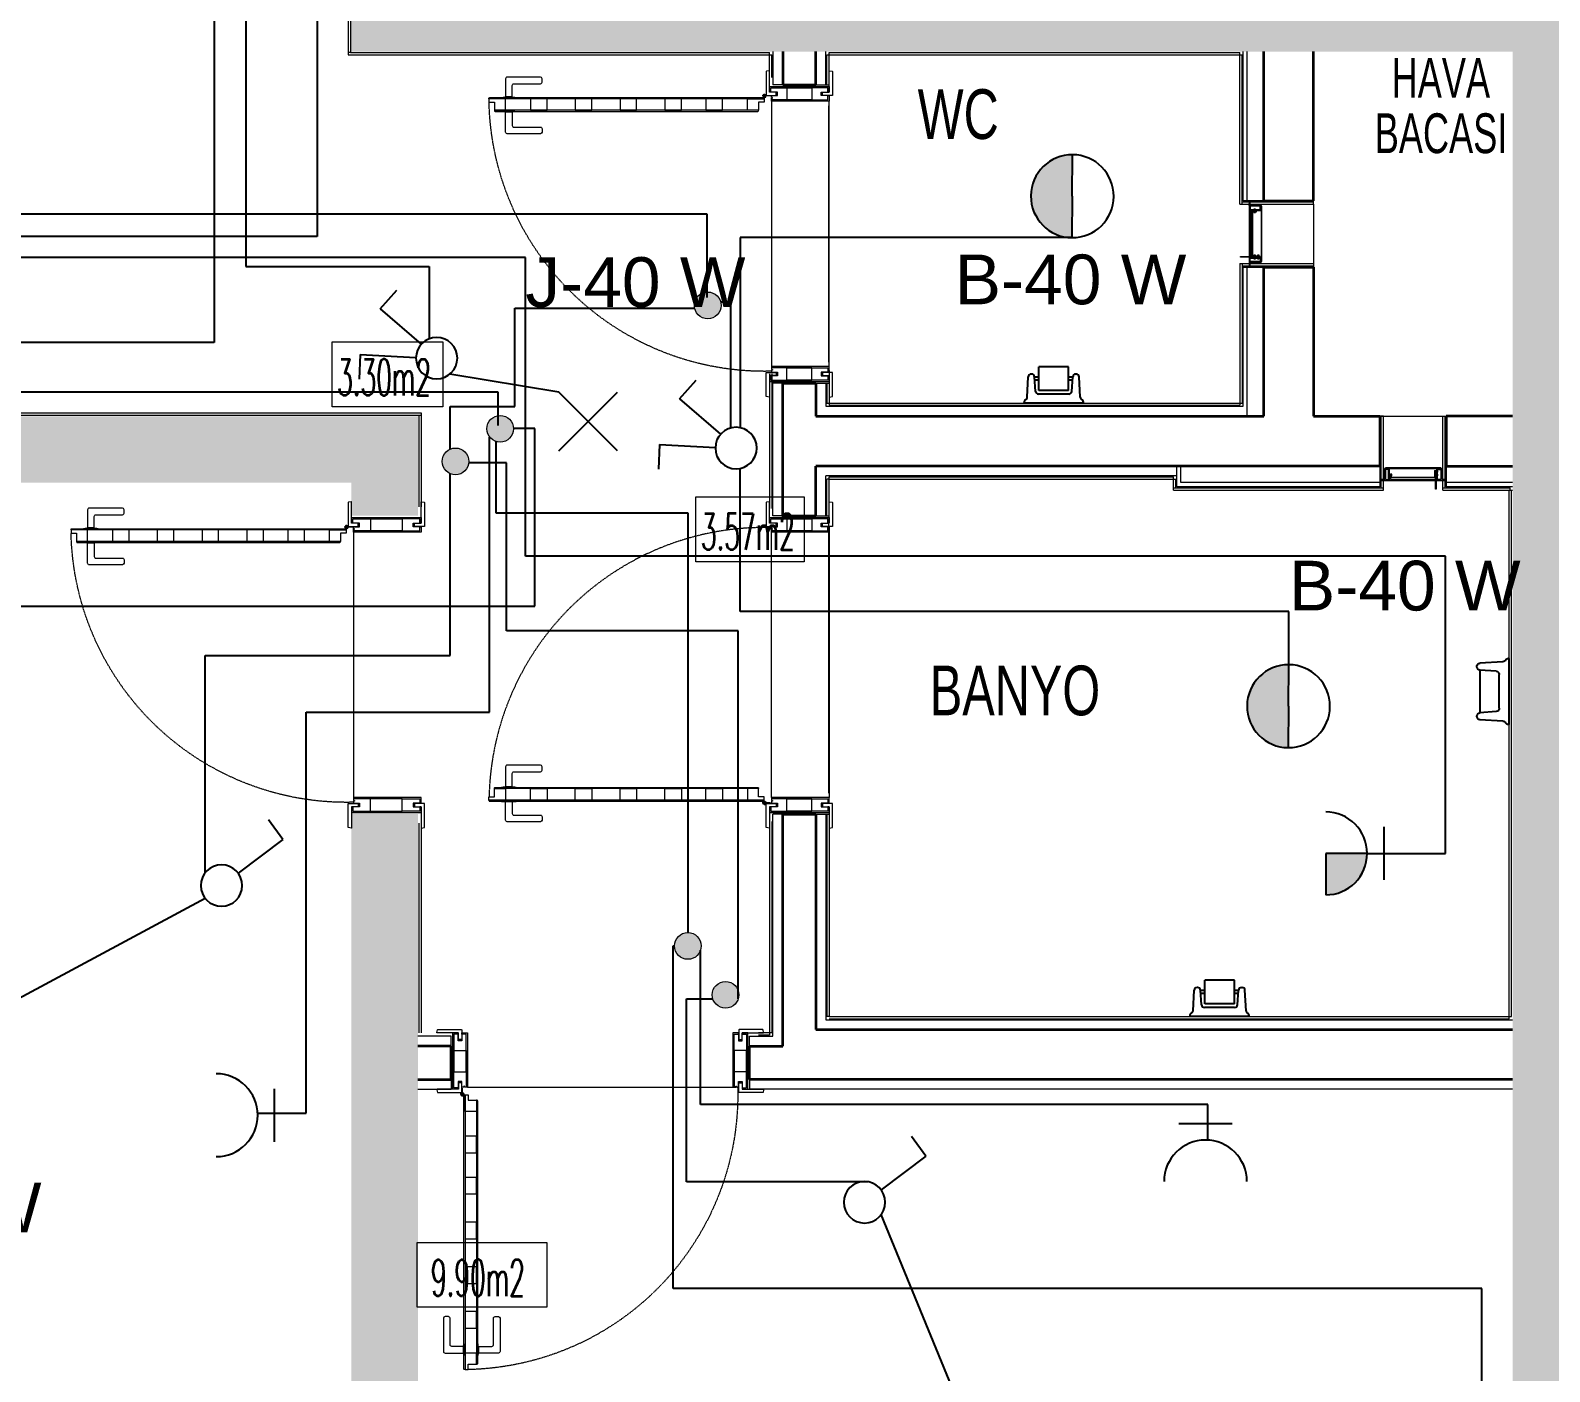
# Model space of a CAD drawing. Header units: millimetres. Extents: x -4402 to 30102, y 1696 to 6551.
# Drawn here: x 19057.5 to 19515.5, y 3876.8 to 4281.4 of the extents above; entities that cross this region are included whole.
import ezdxf

# ---------------------------------------------------------------- set-up
doc = ezdxf.new("R2010")
doc.units = ezdxf.units.MM
doc.linetypes.add('HIDDEN', pattern=[0.375, 0.25, -0.125])
for name, color, linetype, lineweight in [('ARMATUR', 1, 'Continuous', 20), ('D', 4, 'Continuous', 35), ('HA', 8, 'Continuous', 20), ('I', 3, 'Continuous', 18), ('KP', 1, 'Continuous', 20), ('MH', 20, 'Continuous', 20), ('P', 1, 'Continuous', 20), ('S', 6, 'Continuous', 20), ('TF', 1, 'Continuous', 20), ('YA', 3, 'Continuous', 13), ('YYM', 20, 'Continuous', 18)]:
    doc.layers.add(name, color=color, linetype=linetype, lineweight=lineweight)
for name, color, linetype in [('BOYA', 253, 'Continuous'), ('ELEKTRİK YAZI', 2, 'Continuous'), ('LİNYE', 4, 'Continuous'), ('SEMBOL', 1, 'Continuous'), ('VTCONT', 1, 'Continuous')]:
    doc.layers.add(name, color=color, linetype=linetype)
doc.layers.get('TF').off()
doc.styles.add('1', font='arial.ttf', dxfattribs={"height": 18})
doc.styles.add('SIMPLEX', font='SIMPLEX.SHX', dxfattribs={"width": 0.65, "height": 10})
doc.styles.get("Standard").update_dxf_attribs({"font": 'arial.ttf'})

# ---------------------------------------------------------------- blocks, each defined once
blk = doc.blocks.new('KP-90-3')
at = {"layer": 'KP'}
for p, q in [((9.67, -3.4), (12.18, -3.4)), ((11.5, -4.05), (11.5, -2.72)), ((86.8, -3.83), (90.3, -3.83)), ((87.55, -3.68), (89.55, -3.68)), ((86.8, -8.11), (90.3, -8.11)), ((87.55, -8.26), (89.55, -8.26))]:
    blk.add_line(p, q, dxfattribs=at)
at = {"layer": 'KP', "ltscale": 3}
blk.add_line((9.38, -5), (9.38, -85), dxfattribs=at)
at = {"layer": 'KP', "color": 1, "ltscale": 3}
for points in [[(-11, -3.25), (-9.1, -3.25, 0.414214), (-9, -3.15), (-9, -2.35, 0.414214), (-9.1, -2.25), (-10.9, -2.25, -0.414214), (-11, -2.15), (-11, 4.14, 0.453592), (-11.11, 4.23), (-11.91, 4.06, 0.375902), (-12, 3.96), (-12, -3.15, 0.414214), (-11.9, -3.25), (-11, -3.25)], [(10, -3.25), (8.1, -3.25, -0.414214), (8, -3.15), (8, -2.35, -0.414214), (8.1, -2.25), (9.9, -2.25, 0.414214), (10, -2.15), (10, 4.14, -0.453592), (10.11, 4.23), (10.91, 4.06, -0.375902), (11, 3.96), (11, -3.15, -0.414214), (10.9, -3.25), (10, -3.25)], [(-11, -86.75), (-9.1, -86.75, -0.414214), (-9, -86.85), (-9, -87.65, -0.414214), (-9.1, -87.75), (-10.9, -87.75, 0.414214), (-11, -87.85), (-11, -94.14, -0.453592), (-11.11, -94.23), (-11.91, -94.06, -0.375902), (-12, -93.96), (-12, -86.85, -0.414214), (-11.9, -86.75), (-11, -86.75)], [(10, -86.75), (8.1, -86.75, 0.414214), (8, -86.85), (8, -87.65, 0.414214), (8.1, -87.75), (9.9, -87.75, -0.414214), (10, -87.85), (10, -94.14, 0.453592), (10.11, -94.23), (10.91, -94.06, 0.375902), (11, -93.96), (11, -86.85, 0.414214), (10.9, -86.75), (10, -86.75)]]:
    blk.add_lwpolyline(points, format="xyb", dxfattribs=at)
at = {"layer": 'KP'}
for points in [[(87.55, -3.68), (87.55, -0.2, 0.414214), (87.05, 0.3), (79.05, 0.3, -0.414214), (78.55, 0.8), (78.55, 1.79, -0.410092), (79.05, 2.3), (89.05, 2.3, -0.414214), (89.55, 1.8), (89.55, -3.68)], [(90.75, -3.9), (90.75, -3.88, 0.414214), (90.7, -3.83), (86.4, -3.83, 0.414214), (86.35, -3.88), (86.35, -3.9)], [(87.55, -8.26), (87.55, -12.3, -0.414214), (87.05, -12.8), (79.05, -12.8, 0.414214), (78.55, -13.3), (78.55, -14.29, 0.410092), (79.05, -14.8), (89.05, -14.8, 0.414214), (89.55, -14.3), (89.55, -8.26)], [(90.75, -8.04), (90.75, -8.06, -0.414214), (90.7, -8.11), (86.4, -8.11, -0.414214), (86.35, -8.06), (86.35, -8.04)]]:
    blk.add_lwpolyline(points, format="xyb", dxfattribs=at)
at = {"layer": 'KP', "ltscale": 3}
for points in [[(9.6, -2.2), (10, -2.2), (10, -0.5), (-11, -0.5), (-11, -2.2), (-10.6, -2.2)], [(-10.6, -3.3), (-11, -3.3), (-11, -5), (9.38, -5), (9.38, -4.6)], [(-10.6, -2.2), (-10.6, -0.9), (-5.25, -0.9), (-5.25, -4.6), (-10.6, -4.6), (-10.6, -4.1), (-10.6, -4.1), (-10.6, -3.9), (-10.6, -3.9), (-10.6, -3.3), (-8.6, -3.3), (-8.6, -2.2), (-10.6, -2.2)], [(4.25, -0.9), (-5.25, -0.9), (-5.25, -4.6), (4.25, -4.6)], [(9.6, -2.2), (9.6, -0.9), (4.25, -0.9), (4.25, -4.6), (9.38, -4.6), (9.38, -4.1), (9.08, -4.1), (9.08, -3.9), (9.38, -3.9), (9.38, -3.3), (7.6, -3.3), (7.6, -2.2), (9.6, -2.2)], [(11.65, -4.22), (11.65, -5.22), (13.3, -5.22), (13.3, -7.72), (16.65, -7.72), (16.65, -4.22), (11.65, -4.22), (11.65, -5.22)], [(94.55, -4.22), (94.55, -5.22), (92.9, -5.22), (92.9, -7.72), (89.55, -7.72), (89.55, -4.22), (94.55, -4.22), (94.55, -5.22)], [(-10.6, -86.7), (-11, -86.7), (-11, -85), (9.38, -85), (9.38, -85.4)], [(-10.6, -87.8), (-10.6, -89.1), (-5.25, -89.1), (-5.25, -85.4), (-10.6, -85.4), (-10.6, -85.9), (-10.6, -85.9), (-10.6, -86.1), (-10.6, -86.1), (-10.6, -86.7), (-8.6, -86.7), (-8.6, -87.8), (-10.6, -87.8)], [(4.25, -89.1), (-5.25, -89.1), (-5.25, -85.4), (4.25, -85.4)], [(9.6, -87.8), (9.6, -89.1), (4.25, -89.1), (4.25, -85.4), (9.38, -85.4), (9.38, -85.9), (9.08, -85.9), (9.08, -86.1), (9.38, -86.1), (9.38, -86.7), (7.6, -86.7), (7.6, -87.8), (9.6, -87.8)], [(9.6, -87.8), (10, -87.8), (10, -89.5), (-11, -89.5), (-11, -87.8), (-10.6, -87.8)]]:
    blk.add_lwpolyline(points, dxfattribs=at)
for points in [[(94.55, -4.22), (94.55, -4.1, 0.414214), (94.35, -3.9), (11.9, -3.9, 0.414214), (11.65, -4.15), (11.65, -4.22)], [(92.9, -7.72), (92.9, -7.84, -0.414214), (92.7, -8.04), (13.55, -8.04, -0.414214), (13.3, -7.79), (13.3, -7.72)]]:
    blk.add_lwpolyline(points, format="xyb", close=True, dxfattribs=at)
for points in [[(24.15, -4.22), (29.15, -4.22), (29.15, -7.72), (24.15, -7.72)], [(36.55, -4.22), (41.55, -4.22), (41.55, -7.72), (36.55, -7.72)], [(50.05, -4.22), (55.05, -4.22), (55.05, -7.72), (50.05, -7.72)], [(63.55, -4.22), (68.55, -4.22), (68.55, -7.72), (63.55, -7.72)], [(77.05, -4.22), (82.05, -4.22), (82.05, -7.72), (77.05, -7.72)]]:
    blk.add_lwpolyline(points, close=True, dxfattribs=at)
at = {"layer": 'KP'}
for points in [[(87.55, -3.68), (87.25, -3.83)], [(89.55, -3.68), (89.85, -3.83)], [(87.55, -8.26), (87.25, -8.11)], [(89.55, -8.26), (89.85, -8.11)]]:
    blk.add_lwpolyline(points, dxfattribs=at)
for radius in [0.5, 0.42]:
    blk.add_circle((11.5, -3.4), radius, dxfattribs=at)
at = {"layer": 'KP', "color": 8, "linetype": 'HIDDEN', "ltscale": 0.5}
blk.add_arc((11.5, -3.4), 83.05, 268.5373, 358.7443, dxfattribs=at)
blk = doc.blocks.new('KW901')
at = {"layer": 'KP', "ltscale": 3}
for p, q in [((-85, 8), (-5, 8)), ((-5, -9.38), (-85, -9.38))]:
    blk.add_line(p, q, dxfattribs=at)
at = {"layer": 'KP'}
for p, q in [((-4.05, -11.5), (-2.72, -11.5)), ((-3.4, -9.67), (-3.4, -12.18)), ((-8.11, -86.8), (-8.11, -90.3)), ((-3.83, -86.8), (-3.83, -90.3)), ((-8.26, -87.55), (-8.26, -89.55)), ((-3.68, -87.55), (-3.68, -89.55))]:
    blk.add_line(p, q, dxfattribs=at)
at = {"layer": 'KP', "color": 1, "ltscale": 3}
for points in [[(-86.75, 8), (-86.75, 6.1, -0.414214), (-86.85, 6), (-87.65, 6, -0.414214), (-87.75, 6.1), (-87.75, 7.9, 0.414214), (-87.85, 8), (-94.14, 8, -0.453592), (-94.23, 8.11), (-94.06, 8.91, -0.375902), (-93.96, 9), (-86.85, 9, -0.414214), (-86.75, 8.9), (-86.75, 8)], [(-3.25, 8), (-3.25, 6.1, 0.414214), (-3.15, 6), (-2.35, 6, 0.414214), (-2.25, 6.1), (-2.25, 7.9, -0.414214), (-2.15, 8), (4.14, 8, 0.453592), (4.23, 8.11), (4.06, 8.91, 0.375902), (3.96, 9), (-3.15, 9, 0.414214), (-3.25, 8.9), (-3.25, 8)], [(-86.75, -10), (-86.75, -8.1, 0.414214), (-86.85, -8), (-87.65, -8, 0.414214), (-87.75, -8.1), (-87.75, -9.9, -0.414214), (-87.85, -10), (-94.14, -10, 0.453592), (-94.23, -10.11), (-94.06, -10.91, 0.375902), (-93.96, -11), (-86.85, -11, 0.414214), (-86.75, -10.9), (-86.75, -10)], [(-3.25, -10), (-3.25, -8.1, -0.414214), (-3.15, -8), (-2.35, -8, -0.414214), (-2.25, -8.1), (-2.25, -9.9, 0.414214), (-2.15, -10), (4.14, -10, -0.453592), (4.23, -10.11), (4.06, -10.91, -0.375902), (3.96, -11), (-3.15, -11, -0.414214), (-3.25, -10.9), (-3.25, -10)]]:
    blk.add_lwpolyline(points, format="xyb", dxfattribs=at)
at = {"layer": 'KP', "ltscale": 3}
for points in [[(-87.8, -9.6), (-87.8, -10), (-89.5, -10), (-89.5, 8), (-87.8, 8), (-87.8, 7.6)], [(-87.8, 7.6), (-89.1, 7.6), (-89.1, -4.75), (-85.4, -4.75), (-85.4, 7.6), (-85.9, 7.6), (-85.9, 7.6), (-86.1, 7.6), (-86.1, 7.6), (-86.7, 7.6), (-86.7, 5.6), (-87.8, 5.6), (-87.8, 7.6)], [(-86.7, 7.6), (-86.7, 8), (-85, 8), (-85, -9.38), (-85.4, -9.38)], [(-3.3, 7.6), (-3.3, 8), (-5, 8), (-5, -9.38), (-4.6, -9.38)], [(-2.2, 7.6), (-0.9, 7.6), (-0.9, -4.75), (-4.6, -4.75), (-4.6, 7.6), (-4.1, 7.6), (-4.1, 7.6), (-3.9, 7.6), (-3.9, 7.6), (-3.3, 7.6), (-3.3, 5.6), (-2.2, 5.6), (-2.2, 7.6)], [(-2.2, -9.6), (-2.2, -10), (-0.5, -10), (-0.5, 8), (-2.2, 8), (-2.2, 7.6)], [(-87.8, -9.6), (-89.1, -9.6), (-89.1, 2.75), (-85.4, 2.75), (-85.4, -9.38), (-85.9, -9.38), (-85.9, -9.08), (-86.1, -9.08), (-86.1, -9.38), (-86.7, -9.38), (-86.7, -7.6), (-87.8, -7.6), (-87.8, -9.6)], [(-89.1, 2.75), (-89.1, -4.75), (-85.4, -4.75), (-85.4, 2.75)], [(-2.2, -9.6), (-0.9, -9.6), (-0.9, 2.75), (-4.6, 2.75), (-4.6, -9.38), (-4.1, -9.38), (-4.1, -9.08), (-3.9, -9.08), (-3.9, -9.38), (-3.3, -9.38), (-3.3, -7.6), (-2.2, -7.6), (-2.2, -9.6)], [(-0.9, 2.75), (-0.9, -4.75), (-4.6, -4.75), (-4.6, 2.75)], [(-4.22, -11.65), (-5.22, -11.65), (-5.22, -13.3), (-7.72, -13.3), (-7.72, -16.65), (-4.22, -16.65), (-4.22, -11.65), (-5.22, -11.65)], [(-4.22, -94.55), (-5.22, -94.55), (-5.22, -92.9), (-7.72, -92.9), (-7.72, -89.55), (-4.22, -89.55), (-4.22, -94.55), (-5.22, -94.55)]]:
    blk.add_lwpolyline(points, dxfattribs=at)
for points in [[(-7.72, -92.9), (-7.84, -92.9, -0.414214), (-8.04, -92.7), (-8.04, -13.55, -0.414214), (-7.79, -13.3), (-7.72, -13.3)], [(-4.22, -94.55), (-4.1, -94.55, 0.414214), (-3.9, -94.35), (-3.9, -11.9, 0.414214), (-4.15, -11.65), (-4.22, -11.65)]]:
    blk.add_lwpolyline(points, format="xyb", close=True, dxfattribs=at)
for points in [[(-4.22, -24.15), (-4.22, -29.15), (-7.72, -29.15), (-7.72, -24.15)], [(-4.22, -36.55), (-4.22, -41.55), (-7.72, -41.55), (-7.72, -36.55)], [(-4.22, -50.05), (-4.22, -55.05), (-7.72, -55.05), (-7.72, -50.05)], [(-4.22, -63.55), (-4.22, -68.55), (-7.72, -68.55), (-7.72, -63.55)], [(-4.22, -77.05), (-4.22, -82.05), (-7.72, -82.05), (-7.72, -77.05)]]:
    blk.add_lwpolyline(points, close=True, dxfattribs=at)
at = {"layer": 'KP'}
for points in [[(-8.26, -87.55), (-12.3, -87.55, -0.414214), (-12.8, -87.05), (-12.8, -79.05, 0.414214), (-13.3, -78.55), (-14.29, -78.55, 0.410092), (-14.8, -79.05), (-14.8, -89.05, 0.414214), (-14.3, -89.55), (-8.26, -89.55)], [(-3.68, -87.55), (-0.2, -87.55, 0.414214), (0.3, -87.05), (0.3, -79.05, -0.414214), (0.8, -78.55), (1.79, -78.55, -0.410092), (2.3, -79.05), (2.3, -89.05, -0.414214), (1.8, -89.55), (-3.68, -89.55)], [(-8.04, -90.75), (-8.06, -90.75, -0.414214), (-8.11, -90.7), (-8.11, -86.4, -0.414214), (-8.06, -86.35), (-8.04, -86.35)], [(-3.9, -90.75), (-3.88, -90.75, 0.414214), (-3.83, -90.7), (-3.83, -86.4, 0.414214), (-3.88, -86.35), (-3.9, -86.35)]]:
    blk.add_lwpolyline(points, format="xyb", dxfattribs=at)
for points in [[(-8.26, -87.55), (-8.11, -87.25)], [(-8.26, -89.55), (-8.11, -89.85)], [(-3.68, -87.55), (-3.83, -87.25)], [(-3.68, -89.55), (-3.83, -89.85)]]:
    blk.add_lwpolyline(points, dxfattribs=at)
for radius in [0.5, 0.42]:
    blk.add_circle((-3.4, -11.5), radius, dxfattribs=at)
at = {"layer": 'KP', "color": 8, "linetype": 'HIDDEN', "ltscale": 0.5}
blk.add_arc((-3.4, -11.5), 83.05, 178.5373, 268.7443, dxfattribs=at)
blk = doc.blocks.new('KAGITLIK PL 1')
at = {"layer": 'ARMATUR', "linetype": 'Continuous'}
blk.add_line((2.09, 0), (-2.12, 0), dxfattribs=at)
at = {"layer": 'VTCONT'}
for p, q in [((-8.94, 0), (8.94, 0)), ((8.94, -0.2), (8.94, 0)), ((-8.01, -1.72), (-7.68, -7.9)), ((-5.44, -3.51), (-5.77, -7.9)), ((-4.55, -2.69), (4.53, -2.69)), ((-4.49, -3.8), (-4.49, -10.96)), ((-4.49, -3.8), (4.46, -3.8)), ((4.46, -3.8), (4.46, -10.96)), ((5.42, -3.51), (5.74, -7.9)), ((7.98, -1.72), (7.66, -7.9)), ((-6.66, -8.73), (-6.79, -8.73)), ((-5.76, -7.83), (-4.49, -7.83)), ((-5.7, -6.94), (-4.49, -6.94)), ((4.46, -6.94), (5.67, -6.94)), ((4.46, -7.83), (5.74, -7.83)), ((6.64, -8.73), (6.76, -8.73)), ((-4.49, -10.96), (4.46, -10.96))]:
    blk.add_line(p, q, dxfattribs=at)
for centre, start, end in [((-8.07, -0.2), 166.7807, 242.3329), ((-8.9, -1.79), 4.2364, 62.3329), ((-4.55, -3.58), 90, 175.7636), ((4.53, -3.58), 4.2364, 90), ((8.87, -1.79), 117.6671, 175.7636), ((8.04, -0.2), 297.6671, 0), ((-6.79, -7.83), 184.2364, 270), ((-6.66, -7.83), 270, 355.7636), ((6.64, -7.83), 184.2364, 270), ((6.76, -7.83), 270, 355.7636)]:
    blk.add_arc(centre, 0.895, start, end, dxfattribs=at)
blk = doc.blocks.new('KPO90-1')
at = {"layer": 'KP', "ltscale": 3}
blk.add_line((-5, -7.38), (-85, -7.38), dxfattribs=at)
at = {"layer": 'KP'}
for p, q in [((-3.4, -7.67), (-3.4, -10.18)), ((-4.05, -9.5), (-2.72, -9.5)), ((-8.26, -85.55), (-8.26, -87.55)), ((-8.11, -84.8), (-8.11, -88.3)), ((-3.83, -84.8), (-3.83, -88.3)), ((-3.68, -85.55), (-3.68, -87.55))]:
    blk.add_line(p, q, dxfattribs=at)
at = {"layer": 'KP', "color": 1, "ltscale": 3}
for points in [[(-86.75, 9), (-86.75, 7.1, -0.414214), (-86.85, 7), (-87.65, 7, -0.414214), (-87.75, 7.1), (-87.75, 8.9, 0.414214), (-87.85, 9), (-94.14, 9, -0.453592), (-94.23, 9.11), (-94.06, 9.91, -0.375902), (-93.96, 10), (-86.85, 10, -0.414214), (-86.75, 9.9), (-86.75, 9)], [(-3.25, 9), (-3.25, 7.1, 0.414214), (-3.15, 7), (-2.35, 7, 0.414214), (-2.25, 7.1), (-2.25, 8.9, -0.414214), (-2.15, 9), (4.14, 9, 0.453592), (4.23, 9.11), (4.06, 9.91, 0.375902), (3.96, 10), (-3.15, 10, 0.414214), (-3.25, 9.9), (-3.25, 9)], [(-86.75, -8), (-86.75, -6.1, 0.414214), (-86.85, -6), (-87.65, -6, 0.414214), (-87.75, -6.1), (-87.75, -7.9, -0.414214), (-87.85, -8), (-94.14, -8, 0.453592), (-94.23, -8.11), (-94.06, -8.91, 0.375902), (-93.96, -9), (-86.85, -9, 0.414214), (-86.75, -8.9), (-86.75, -8)], [(-3.25, -8), (-3.25, -6.1, -0.414214), (-3.15, -6), (-2.35, -6, -0.414214), (-2.25, -6.1), (-2.25, -7.9, 0.414214), (-2.15, -8), (4.14, -8, -0.453592), (4.23, -8.11), (4.06, -8.91, -0.375902), (3.96, -9), (-3.15, -9, -0.414214), (-3.25, -8.9), (-3.25, -8)]]:
    blk.add_lwpolyline(points, format="xyb", dxfattribs=at)
at = {"layer": 'KP', "ltscale": 3}
for points in [[(-87.8, -7.6), (-87.8, -8), (-89.5, -8), (-89.5, 9), (-87.8, 9), (-87.8, 8.6)], [(-87.8, 8.6), (-89.1, 8.6), (-89.1, -2.75), (-85.4, -2.75), (-85.4, 8.6), (-85.9, 8.6), (-85.9, 8.6), (-86.1, 8.6), (-86.1, 8.6), (-86.7, 8.6), (-86.7, 6.6), (-87.8, 6.6), (-87.8, 8.6)], [(-86.7, 8.6), (-86.7, 9), (-85, 9), (-85, -7.38), (-85.4, -7.38)], [(-3.3, 8.6), (-3.3, 9), (-5, 9), (-5, -7.38), (-4.6, -7.38)], [(-2.2, 8.6), (-0.9, 8.6), (-0.9, -2.75), (-4.6, -2.75), (-4.6, 8.6), (-4.1, 8.6), (-4.1, 8.6), (-3.9, 8.6), (-3.9, 8.6), (-3.3, 8.6), (-3.3, 6.6), (-2.2, 6.6), (-2.2, 8.6)], [(-2.2, -7.6), (-2.2, -8), (-0.5, -8), (-0.5, 9), (-2.2, 9), (-2.2, 8.6)], [(-87.8, -7.6), (-89.1, -7.6), (-89.1, 3.75), (-85.4, 3.75), (-85.4, -7.38), (-85.9, -7.38), (-85.9, -7.08), (-86.1, -7.08), (-86.1, -7.38), (-86.7, -7.38), (-86.7, -5.6), (-87.8, -5.6), (-87.8, -7.6)], [(-89.1, 3.75), (-89.1, -2.75), (-85.4, -2.75), (-85.4, 3.75)], [(-2.2, -7.6), (-0.9, -7.6), (-0.9, 3.75), (-4.6, 3.75), (-4.6, -7.38), (-4.1, -7.38), (-4.1, -7.08), (-3.9, -7.08), (-3.9, -7.38), (-3.3, -7.38), (-3.3, -5.6), (-2.2, -5.6), (-2.2, -7.6)], [(-0.9, 3.75), (-0.9, -2.75), (-4.6, -2.75), (-4.6, 3.75)], [(-4.22, -9.65), (-5.22, -9.65), (-5.22, -11.3), (-7.72, -11.3), (-7.72, -14.65), (-4.22, -14.65), (-4.22, -9.65), (-5.22, -9.65)], [(-4.22, -92.55), (-5.22, -92.55), (-5.22, -90.9), (-7.72, -90.9), (-7.72, -87.55), (-4.22, -87.55), (-4.22, -92.55), (-5.22, -92.55)]]:
    blk.add_lwpolyline(points, dxfattribs=at)
for points in [[(-7.72, -90.9), (-7.84, -90.9, -0.414214), (-8.04, -90.7), (-8.04, -11.55, -0.414214), (-7.79, -11.3), (-7.72, -11.3)], [(-4.22, -92.55), (-4.1, -92.55, 0.414214), (-3.9, -92.35), (-3.9, -9.9, 0.414214), (-4.15, -9.65), (-4.22, -9.65)]]:
    blk.add_lwpolyline(points, format="xyb", close=True, dxfattribs=at)
for points in [[(-4.22, -22.15), (-4.22, -27.15), (-7.72, -27.15), (-7.72, -22.15)], [(-4.22, -34.55), (-4.22, -39.55), (-7.72, -39.55), (-7.72, -34.55)], [(-4.22, -48.05), (-4.22, -53.05), (-7.72, -53.05), (-7.72, -48.05)], [(-4.22, -61.55), (-4.22, -66.55), (-7.72, -66.55), (-7.72, -61.55)], [(-4.22, -75.05), (-4.22, -80.05), (-7.72, -80.05), (-7.72, -75.05)]]:
    blk.add_lwpolyline(points, close=True, dxfattribs=at)
at = {"layer": 'KP'}
for points in [[(-8.26, -85.55), (-12.3, -85.55, -0.414214), (-12.8, -85.05), (-12.8, -77.05, 0.414214), (-13.3, -76.55), (-14.29, -76.55, 0.410092), (-14.8, -77.05), (-14.8, -87.05, 0.414214), (-14.3, -87.55), (-8.26, -87.55)], [(-3.68, -85.55), (-0.2, -85.55, 0.414214), (0.3, -85.05), (0.3, -77.05, -0.414214), (0.8, -76.55), (1.79, -76.55, -0.410092), (2.3, -77.05), (2.3, -87.05, -0.414214), (1.8, -87.55), (-3.68, -87.55)], [(-8.04, -88.75), (-8.06, -88.75, -0.414214), (-8.11, -88.7), (-8.11, -84.4, -0.414214), (-8.06, -84.35), (-8.04, -84.35)], [(-3.9, -88.75), (-3.88, -88.75, 0.414214), (-3.83, -88.7), (-3.83, -84.4, 0.414214), (-3.88, -84.35), (-3.9, -84.35)]]:
    blk.add_lwpolyline(points, format="xyb", dxfattribs=at)
for points in [[(-8.26, -85.55), (-8.11, -85.25)], [(-3.68, -85.55), (-3.83, -85.25)], [(-8.26, -87.55), (-8.11, -87.85)], [(-3.68, -87.55), (-3.83, -87.85)]]:
    blk.add_lwpolyline(points, dxfattribs=at)
for radius in [0.5, 0.42]:
    blk.add_circle((-3.4, -9.5), radius, dxfattribs=at)
at = {"layer": 'KP', "color": 8, "linetype": 'HIDDEN', "ltscale": 0.5}
blk.add_arc((-3.4, -9.5), 83.05, 178.5373, 268.7443, dxfattribs=at)
blk = doc.blocks.new('WC-1')
at = {"layer": 'P'}
for p, q in [((4.4, -1.45), (4.4, -0.85)), ((4.4, -2.95), (4.4, -17.05))]:
    blk.add_line(p, q, dxfattribs=at)
at = {"layer": 'P', "color": 8}
for points in [[(0.8, -18.35), (0.6, -18.35), (0.6, -1.65), (0.8, -1.65)], [(2.88, -3.43), (2.96, -3.43), (2.96, -3.56), (2.5, -3.56), (2.5, -3.43), (2.56, -3.43), (2.56, -2.65), (2.5, -2.65), (2.5, -2.52), (2.96, -2.52), (2.96, -2.65), (2.88, -2.65)], [(7, -16.98), (7, -16.8), (1.33, -16.8), (1.33, -16.98)], [(1.81, -17.35), (1.89, -17.35), (1.89, -17.48), (1.43, -17.48), (1.43, -17.35), (1.5, -17.35), (1.5, -16.57), (1.43, -16.57), (1.43, -16.44), (1.89, -16.44), (1.89, -16.57), (1.81, -16.57)], [(2.88, -17.35), (2.96, -17.35), (2.96, -17.48), (2.5, -17.48), (2.5, -17.35), (2.56, -17.35), (2.56, -16.57), (2.5, -16.57), (2.5, -16.44), (2.96, -16.44), (2.96, -16.57), (2.88, -16.57)]]:
    blk.add_lwpolyline(points, close=True, dxfattribs=at)
at = {"layer": 'P'}
for points in [[(4.4, 0), (4.4, -2.95), (0.8, -2.95), (0.8, -1.35), (4.1, -1.35), (4.1, 0)], [(1.1, -1.65), (4.1, -1.65), (4.1, -2.65), (1.1, -2.65)], [(3.6, -3.25), (2.33, -3.25), (2.33, -3.43), (3.39, -3.43), (3.39, -16.57), (1.33, -16.57), (1.33, -16.75), (3.6, -16.75)], [(1.1, -18.35), (4.1, -18.35), (4.1, -17.35), (1.1, -17.35)]]:
    blk.add_lwpolyline(points, close=True, dxfattribs=at)
at = {"layer": 'P', "color": 8}
blk.add_lwpolyline([(3.67, -3.25), (4.06, -3.25), (4.06, -16.75), (3.67, -16.75)], dxfattribs=at)
at = {"layer": 'P'}
blk.add_lwpolyline([(4.1, -20), (4.1, -18.65), (0.8, -18.65), (0.8, -17.05), (4.4, -17.05), (4.4, -20), (4.1, -20)], dxfattribs=at)
blk = doc.blocks.new('SABUNLUK PL 1')
at = {"layer": 'VTCONT'}
for p, q in [((-9.99, -0.23), (-9.99, 0)), ((-9.99, 0), (9.99, 0)), ((10.01, -0.23), (10.01, 0)), ((-8.92, -1.93), (-8.56, -8.82)), ((-6.06, -3.93), (-6.42, -8.82)), ((-5.06, -3), (5.08, -3)), ((6.08, -3.93), (6.44, -8.82)), ((8.94, -1.93), (8.58, -8.82)), ((-6.41, -8.75), (6.44, -8.75)), ((-7.42, -9.75), (-7.56, -9.75)), ((7.44, -9.75), (7.58, -9.75))]:
    blk.add_line(p, q, dxfattribs=at)
for centre, start, end in [((-8.99, -0.23), 180, 242.3329), ((-9.92, -2), 4.2364, 62.3329), ((-5.06, -4), 90, 175.7636), ((5.08, -4), 4.2364, 90), ((9.94, -2), 117.6671, 175.7636), ((9.01, -0.23), 297.6671, 0), ((-7.56, -8.75), 184.2364, 270), ((-7.42, -8.75), 270, 355.7636), ((7.44, -8.75), 184.2364, 270), ((7.58, -8.75), 270, 355.7636)]:
    blk.add_arc(centre, 1, start, end, dxfattribs=at)
blk = doc.blocks.new('Armatür_Lamba')
at = {"layer": 'SEMBOL'}
for p, q in [((8.84, -8.84), (-8.84, 8.84)), ((-8.84, -8.84), (8.84, 8.84))]:
    blk.add_line(p, q, dxfattribs=at)
blk = doc.blocks.new('Armatür_Etanj')
at = {"layer": 'SEMBOL'}
h = blk.add_hatch(color=256, dxfattribs=at)
edge = h.paths.add_edge_path()
edge.add_arc((0, 0), 12.5, 89.5619, 269.5619)
edge.add_line((-0.1, -12.5), (0, 0))
edge.add_line((0, 0), (0.1, 12.5))
for q in [(0.1, 12.5), (-0.1, -12.5)]:
    blk.add_line((0, 0), q, dxfattribs=at)
for start, end in [(89.5619, 269.5619), (269.5619, 89.5619)]:
    blk.add_arc((0, 0), 12.5, start, end, dxfattribs=at)
blk = doc.blocks.new('Priz_Topraklı etanj')
at = {"layer": 'SEMBOL'}
h = blk.add_hatch(color=256, dxfattribs=at)
edge = h.paths.add_edge_path()
edge.add_line((0, 0), (0, 12.5))
edge.add_line((0, 12.5), (-12.5, 12.5))
edge.add_arc((0, 12.5), 12.5, 180, 270)
for p, q in [((0, 12.5), (-12.5, 12.5)), ((0, 0), (0, 12.5)), ((8, -5), (-8, -5))]:
    blk.add_line(p, q, dxfattribs=at)
for start, end in [(180, 270), (270, 0)]:
    blk.add_arc((0, 12.5), 12.5, start, end, dxfattribs=at)
blk = doc.blocks.new('Priz_Topraklı')
at = {"layer": 'SEMBOL'}
blk.add_line((8, -5), (-8, -5), dxfattribs=at)
blk.add_arc((0, 12.5), 12.5, 180, 0, dxfattribs=at)
blk = doc.blocks.new('Anahtar_Adi')
at = {"layer": 'SEMBOL'}
for q in [(0.03, 6.25), (7.66, 23.11)]:
    blk.add_line((0.29, 23.14), q, dxfattribs=at)
blk.add_circle((0, 0), 6.25, dxfattribs=at)
blk = doc.blocks.new('Anahtar_Komutatör')
at = {"layer": 'SEMBOL'}
for p, q in [((-6.68, 21.62), (-13.82, 19.31)), ((-6.68, 21.62), (-1.93, 5.95)), ((8.37, 21.56), (2.35, 5.79)), ((8.37, 21.56), (15.32, 18.75))]:
    blk.add_line(p, q, dxfattribs=at)
blk.add_circle((0, 0), 6.25, dxfattribs=at)
blk = doc.blocks.new('Buat_Daire')
at = {"layer": 'SEMBOL', "lineweight": 20}
h = blk.add_hatch(color=256, dxfattribs=at)
edge = h.paths.add_edge_path()
edge.add_arc((0, 0), 4.03, 0, 360)
blk.add_circle((0, 0), 4.03, dxfattribs=at)

msp = doc.modelspace()

# ---------------------------------------------------------------- hatches: boundary and pattern name
at = {"layer": 'BOYA', "linetype": 'Continuous'}
for points in [[(19874.32, 4299.98), (19854.32, 4299.98), (19854.32, 4294.98), (19524.32, 4294.98), (19524.32, 4844.98), (19504.32, 4844.98), (19504.32, 4294.98), (19174.32, 4294.98), (19174.32, 4299.98), (19154.32, 4299.98), (19154.32, 4294.98), (19154.32, 4274.98), (19504.32, 4274.98), (19504.32, 3624.98), (19524.32, 3624.98), (19524.32, 4274.98), (19874.32, 4274.98)], [(19174.32, 4164.98), (18914.32, 4164.98), (18914.32, 4234.98), (18894.32, 4234.98), (18894.32, 4164.98), (18824.32, 4164.98), (18824.32, 3784.98), (18844.32, 3784.98), (18844.32, 4144.98), (19154.32, 4144.98), (19154.32, 4134.98), (19174.32, 4134.98)], [(19174.32, 4044.98), (19154.32, 4044.98), (19154.32, 3624.98), (19174.32, 3624.98)]]:
    msp.add_hatch(color=256, dxfattribs=at).paths.add_polyline_path(points)

# ---------------------------------------------------------------- linework, layer by layer
at = {"color": 9, "true_color": 0xd19cc7}
for p, q in [((19122.47, 4332.71), (19122.47, 4210.18)), ((19143.98, 4284.26), (19143.98, 4219.24)), ((19261.55, 4225.98), (18940.32, 4225.98)), ((19261.55, 4200.85), (19261.55, 4225.98)), ((19143.98, 4219.24), (18940.32, 4219.24)), ((19371.51, 4218.86), (19271.49, 4218.86)), ((19271.49, 4218.86), (19271.49, 4161.53)), ((19122.47, 4210.18), (19177.77, 4210.18)), ((19177.77, 4210.18), (19177.77, 4188.36)), ((19203.53, 4167.91), (19203.53, 4197.61)), ((19203.53, 4197.61), (19257.76, 4197.61)), ((19268.66, 4199.39), (19265.62, 4199.39)), ((19268.66, 4161.44), (19268.66, 4199.39)), ((19216.86, 4172.22), (19183.97, 4177.7)), ((19184.02, 4155.04), (19184.02, 4167.91)), ((19184.02, 4167.91), (19203.53, 4167.91)), ((19201.03, 4150.98), (19189.69, 4150.98)), ((19201.03, 4100.29), (19201.03, 4150.98)), ((19271.49, 4106.06), (19271.49, 4149.27)), ((19184.02, 4092.78), (19184.02, 4147.69)), ((19436.88, 4106.06), (19271.49, 4106.06)), ((19436.88, 4090.04), (19436.88, 4106.06)), ((19270.93, 4100.29), (19201.03, 4100.29)), ((19270.93, 3989.29), (19270.93, 4100.29)), ((19110.19, 4027.27), (19110.19, 4092.78)), ((19110.19, 4092.78), (19184.02, 4092.78)), ((19017.76, 3969.91), (19110.19, 4019.64)), ((19255.31, 3934.09), (19255.31, 3989.29)), ((19255.31, 3989.29), (19263.23, 3989.29)), ((19309.94, 3934.09), (19255.31, 3934.09)), ((19359.79, 3812.74), (19314, 3924.2))]:
    msp.add_line(p, q, dxfattribs=at)
for p, q in [((19112.95, 4285.45), (19112.95, 4187.25)), ((19206.73, 4212.89), (18940.32, 4212.89)), ((19206.73, 4122.77), (19206.73, 4212.89)), ((19112.95, 4187.25), (18940.32, 4187.25)), ((19198.57, 4172.21), (18940.32, 4172.21)), ((19198.57, 4162.23), (19198.57, 4172.21)), ((19195.97, 4075.76), (19195.97, 4158.72)), ((19209.57, 4161.32), (19203.18, 4161.32)), ((19209.57, 4107.72), (19209.57, 4161.32)), ((19197.89, 4135.75), (19197.89, 4157.38)), ((19255.84, 4135.75), (19197.89, 4135.75)), ((19255.84, 4009.25), (19255.84, 4135.75)), ((19484.12, 4122.77), (19206.73, 4122.77)), ((19484.12, 4033.13), (19484.12, 4122.77)), ((19036.6, 4107.72), (19209.57, 4107.72)), ((19140.66, 3954.77), (19140.66, 4075.76)), ((19140.66, 4075.76), (19195.97, 4075.76)), ((19251.32, 3901.9), (19251.32, 4005.29)), ((19251.32, 4005.29), (19251.68, 4005.29)), ((19259.54, 3957.43), (19259.54, 4003.94)), ((19412.46, 3957.43), (19259.54, 3957.43)), ((19412.46, 3946.67), (19412.46, 3957.43)), ((19126.05, 3954.77), (19140.66, 3954.77)), ((19495.07, 3901.9), (19251.32, 3901.9)), ((19495.07, 3765.14), (19495.07, 3901.9))]:
    msp.add_line(p, q)
at = {"layer": 'D'}
for p, q in [((19284.32, 4274.98), (19284.32, 4264.98)), ((19294.32, 4264.98), (19294.32, 4274.98)), ((19429.32, 4229.98), (19429.32, 4274.98)), ((19444.32, 4229.98), (19444.32, 4274.98)), ((19284.32, 4264.98), (19294.32, 4264.98)), ((19429.32, 4229.98), (19444.32, 4229.98)), ((19429.32, 4209.98), (19444.32, 4209.98)), ((19429.32, 4164.98), (19429.32, 4209.98)), ((19444.32, 4209.98), (19444.32, 4164.98)), ((19284.32, 4174.98), (19294.32, 4174.98)), ((19284.32, 4134.98), (19284.32, 4174.98)), ((19294.32, 4174.98), (19294.32, 4164.98)), ((19294.32, 4164.98), (19429.32, 4164.98)), ((19444.32, 4164.98), (19464.32, 4164.98)), ((19464.32, 4164.98), (19464.32, 4149.98)), ((19484.32, 4164.98), (19484.32, 4149.98)), ((19504.32, 4164.98), (19484.32, 4164.98)), ((19464.32, 4149.98), (19294.32, 4149.98)), ((19294.32, 4134.98), (19294.32, 4149.98)), ((19484.32, 4149.98), (19504.32, 4149.98)), ((19284.32, 4134.98), (19294.32, 4134.98)), ((19284.32, 4044.98), (19294.32, 4044.98)), ((19284.32, 3974.98), (19284.32, 4044.98)), ((19294.32, 4044.98), (19294.32, 3979.98)), ((19294.32, 3979.98), (19504.32, 3979.98)), ((19184.32, 3974.98), (19174.32, 3974.98)), ((19184.32, 3964.98), (19184.32, 3974.98)), ((19274.32, 3964.98), (19274.32, 3974.98)), ((19274.32, 3974.98), (19284.32, 3974.98)), ((19174.32, 3964.98), (19184.32, 3964.98)), ((19504.32, 3964.98), (19274.32, 3964.98))]:
    msp.add_line(p, q, dxfattribs=at)
at = {"layer": 'HA'}
for p, q in [((19154.02, 4297.28), (19154.02, 4274.68)), ((19154.02, 4274.68), (19280.32, 4274.68)), ((19281.02, 4267.18), (19281.02, 4273.98)), ((19297.62, 4264.98), (19297.62, 4273.98)), ((19298.32, 4274.68), (19422.07, 4274.68)), ((19422.77, 4228.93), (19422.77, 4273.98)), ((19422.77, 4229.63), (19444.32, 4229.63)), ((19422.77, 4211.03), (19422.77, 4168.98)), ((19422.77, 4210.33), (19444.32, 4210.33)), ((19281.02, 4177.78), (19281.02, 4137.18)), ((19297.62, 4174.98), (19297.62, 4168.98)), ((19298.32, 4168.28), (19422.07, 4168.28)), ((18915.32, 4165.28), (19174.62, 4165.28)), ((19174.62, 4165.28), (19174.62, 4137.68)), ((19464.67, 4143.43), (19464.67, 4164.98)), ((19483.97, 4143.43), (19483.97, 4164.98)), ((19297.62, 4134.98), (19297.62, 4145.98)), ((19298.32, 4146.68), (19402.07, 4146.68)), ((19402.77, 4143.43), (19402.77, 4145.98)), ((19402.07, 4143.43), (19464.67, 4143.43)), ((19483.27, 4143.43), (19503.57, 4143.43)), ((19503.57, 4142.73), (19503.57, 4143.43)), ((19503.57, 4142.73), (19504.27, 4142.73)), ((19504.02, 3983.98), (19504.02, 4142.73)), ((19297.62, 4044.98), (19297.62, 3983.98)), ((19174.62, 4042.28), (19174.62, 3978.98)), ((19281.02, 4042.78), (19281.02, 3978.98)), ((19298.32, 3983.28), (19503.32, 3983.28)), ((19280.32, 3978.28), (19277.02, 3978.28))]:
    msp.add_line(p, q, dxfattribs=at)
at = {"layer": 'I'}
for p, q in [((19153.32, 4297.28), (19153.32, 4273.98)), ((19154.02, 4274.68), (19153.32, 4274.68)), ((19153.32, 4273.98), (19281.02, 4273.98)), ((19280.32, 4267.18), (19280.32, 4274.68)), ((19297.62, 4273.98), (19298.32, 4273.98)), ((19298.32, 4273.98), (19298.32, 4274.68)), ((19298.32, 4266.18), (19298.32, 4273.98)), ((19298.32, 4273.98), (19422.07, 4273.98)), ((19422.07, 4273.98), (19422.07, 4274.68)), ((19422.07, 4228.93), (19422.07, 4273.98)), ((19422.07, 4273.98), (19422.77, 4273.98)), ((19422.07, 4228.93), (19444.32, 4228.93)), ((19444.32, 4228.93), (19444.32, 4229.98)), ((19422.07, 4211.03), (19444.32, 4211.03)), ((19422.07, 4211.03), (19422.07, 4168.98)), ((19444.32, 4211.03), (19444.32, 4209.98)), ((19280.32, 4177.78), (19280.32, 4137.18)), ((19298.32, 4178.78), (19298.32, 4168.98)), ((19297.62, 4168.98), (19298.32, 4168.98)), ((19298.32, 4168.98), (19298.32, 4168.28)), ((19298.32, 4168.98), (19422.07, 4168.98)), ((19422.07, 4168.98), (19422.77, 4168.98)), ((19422.07, 4168.98), (19422.07, 4168.28)), ((18915.32, 4165.98), (19175.32, 4165.98)), ((19174.62, 4165.28), (19175.32, 4165.28)), ((19175.32, 4165.98), (19175.32, 4141.53)), ((19465.37, 4164.98), (19464.32, 4164.98)), ((19465.37, 4142.73), (19465.37, 4164.98)), ((19483.27, 4142.73), (19483.27, 4164.98)), ((19483.27, 4164.98), (19484.32, 4164.98)), ((19298.32, 4145.98), (19297.62, 4145.98)), ((19298.32, 4145.98), (19298.32, 4146.68)), ((19298.32, 4145.98), (19402.77, 4145.98)), ((19298.32, 4136.18), (19298.32, 4145.98)), ((19402.07, 4142.73), (19402.07, 4146.68)), ((19175.32, 4141.53), (19175.32, 4137.68)), ((19402.07, 4142.73), (19465.37, 4142.73)), ((19464.67, 4143.43), (19465.37, 4143.43)), ((19483.27, 4143.43), (19483.97, 4143.43)), ((19483.27, 4142.73), (19503.57, 4142.73)), ((19503.32, 3983.28), (19503.32, 4142.73)), ((19175.32, 4042.28), (19175.32, 3978.98)), ((19280.32, 4042.78), (19280.32, 3978.98)), ((19298.32, 4043.78), (19298.32, 3983.98)), ((19298.32, 3983.98), (19297.62, 3983.98)), ((19298.32, 3983.98), (19504.02, 3983.98)), ((19280.32, 3978.98), (19277.02, 3978.98)), ((19281.02, 3978.98), (19280.32, 3978.98)), ((19280.32, 3978.98), (19280.32, 3978.28))]:
    msp.add_line(p, q, dxfattribs=at)
at = {"layer": 'KP'}
for p, q in [((19298.22, 4181.3), (19298.22, 4258.66)), ((19444.32, 4228.93), (19444.32, 4211.03)), ((19464.32, 4164.98), (19484.32, 4164.98)), ((19465.37, 4164.98), (19483.27, 4164.98)), ((19298.22, 4051.3), (19298.22, 4133.66))]:
    msp.add_line(p, q, dxfattribs=at)
at = {"layer": 'LİNYE'}
msp.add_line((19460.49, 4033.13), (19484.12, 4033.13), dxfattribs=at)
at = {"layer": 'S'}
for p, q in [((19281.32, 4274.98), (19281.32, 4264.98)), ((19297.32, 4264.98), (19297.32, 4274.98)), ((19423.07, 4229.98), (19423.07, 4274.98)), ((19424.32, 4229.98), (19424.32, 4274.98)), ((19284.32, 4264.98), (19281.32, 4264.98)), ((19294.32, 4264.98), (19298.32, 4264.98)), ((19429.32, 4229.98), (19423.07, 4229.98)), ((19281.32, 4134.98), (19281.32, 4174.98)), ((19284.32, 4174.98), (19281.32, 4174.98)), ((19294.32, 4174.98), (19298.32, 4174.98)), ((19297.32, 4174.98), (19297.32, 4167.98)), ((19297.32, 4167.98), (19423.07, 4167.98)), ((19403.07, 4143.73), (19403.07, 4149.98)), ((19464.32, 4149.98), (19464.32, 4143.73)), ((19484.32, 4149.98), (19484.32, 4143.73)), ((19297.32, 4134.98), (19297.32, 4146.98)), ((19403.07, 4146.98), (19297.32, 4146.98)), ((19464.32, 4143.73), (19403.07, 4143.73)), ((19504.32, 4143.73), (19484.32, 4143.73)), ((19284.32, 4134.98), (19281.32, 4134.98)), ((19294.32, 4134.98), (19298.32, 4134.98)), ((19281.32, 3977.98), (19281.32, 4044.98)), ((19284.32, 4044.98), (19281.32, 4044.98)), ((19294.32, 4044.98), (19298.32, 4044.98)), ((19297.32, 4044.98), (19297.32, 3982.98)), ((19297.32, 3982.98), (19504.32, 3982.98)), ((19184.32, 3977.98), (19174.32, 3977.98)), ((19184.32, 3974.98), (19184.32, 3977.98)), ((19274.32, 3977.98), (19281.32, 3977.98)), ((19274.32, 3974.98), (19274.32, 3977.98)), ((19174.32, 3961.98), (19184.32, 3961.98)), ((19184.32, 3964.98), (19184.32, 3961.98)), ((19274.32, 3964.98), (19274.32, 3961.98)), ((19504.32, 3961.98), (19274.32, 3961.98))]:
    msp.add_line(p, q, dxfattribs=at)
for points in [[(19423.07, 4167.98), (19423.07, 4209.98), (19429.32, 4209.98)], [(19424.32, 4164.98), (19424.32, 4209.98)]]:
    msp.add_lwpolyline(points, dxfattribs=at)
at = {"layer": 'YA'}
for p, q in [((19404.32, 4144.98), (19404.32, 4149.98)), ((19464.32, 4144.98), (19404.32, 4144.98)), ((19504.32, 4144.98), (19484.32, 4144.98))]:
    msp.add_line(p, q, dxfattribs=at)
at = {"layer": 'YYM'}
for points in [[(19148.45, 4187.4), (19181.85, 4187.4), (19181.85, 4167.82), (19148.45, 4167.82)], [(19258.12, 4140.64), (19290.75, 4140.64), (19290.75, 4121.06), (19258.12, 4121.06)], [(19174.11, 3915.8), (19213.22, 3915.8), (19213.22, 3896.23), (19174.11, 3896.23)]]:
    msp.add_lwpolyline(points, close=True, dxfattribs=at)

# ---------------------------------------------------------------- block references
at = {"layer": 'BOYA', "xscale": -1, "rotation": 270}
msp.add_blockref('SABUNLUK PL 1', (19503.32, 4081.98), dxfattribs=at)
at = {"layer": 'KP', "linetype": 'ByBlock', "xscale": -1, "rotation": 270}
msp.add_blockref('KW901', (19290.32, 4264.98), dxfattribs=at)
at = {"layer": 'KP', "xscale": -1}
for name, p in [('KP-90-3', (19164.32, 4134.98)), ('KPO90-1', (19184.32, 3969.98))]:
    msp.add_blockref(name, p, dxfattribs=at)
at = {"layer": 'KP', "linetype": 'ByBlock', "rotation": 270}
msp.add_blockref('KW901', (19290.32, 4044.98), dxfattribs=at)
at = {"layer": 'P', "xscale": -1}
msp.add_blockref('WC-1', (19429.32, 4229.98), dxfattribs=at)
at = {"layer": 'P', "xscale": -1, "rotation": 90}
msp.add_blockref('WC-1', (19464.32, 4149.98), dxfattribs=at)
at = {"layer": 'SEMBOL'}
for name, p in [('Armatür_Etanj', (19371.6, 4231.36)), ('Buat_Daire', (19261.71, 4198.42)), ('Buat_Daire', (19199.15, 4161.21)), ('Buat_Daire', (19185.68, 4151.37)), ('Armatür_Etanj', (19436.78, 4077.54)), ('Buat_Daire', (19255.72, 4005.22)), ('Buat_Daire', (19267.08, 3990.49))]:
    msp.add_blockref(name, p, dxfattribs=at)
at = {"layer": 'SEMBOL', "xscale": -1}
for name, p, rotation in [('Anahtar_Komutatör', (19179.99, 4182.52), 66.06183654405108), ('Anahtar_Komutatör', (19270.25, 4155.4), 66.06183654405108), ('Anahtar_Adi', (19115.14, 4023.45), 306.1390368805912), ('Anahtar_Adi', (19308.97, 3927.91), 306.1390368805912)]:
    msp.add_blockref(name, p, dxfattribs=dict(at, rotation=rotation))
msp.add_blockref('Armatür_Lamba', (19225.7, 4163.39), dxfattribs=at)
at = {"layer": 'SEMBOL'}
for name, p, rotation in [('Priz_Topraklı etanj', (19460.49, 4033.13), 90.00000000000001), ('Priz_Topraklı', (19126.06, 3954.17), 90), ('Priz_Topraklı', (19411.76, 3946.69), 180)]:
    msp.add_blockref(name, p, dxfattribs=dict(at, rotation=rotation))
at = {"layer": 'TF', "rotation": 180}
for p in [(19365.98, 4168.98), (19415.98, 3983.98)]:
    msp.add_blockref('KAGITLIK PL 1', p, dxfattribs=at)

# ---------------------------------------------------------------- texts
at = {"layer": 'ELEKTRİK YAZI'}
for s, p in [('B-40 W', (19336.14, 4198.76)), ('J-40 W', (19206.73, 4197.95)), ('B-40 W', (19436.88, 4106.4)), ('N-2x100 W', (18956.1, 3918.86))]:
    msp.add_text(s, height=15, dxfattribs=at).set_placement(p)
at = {"layer": 'MH', "style": '1'}
for s, height, width, p in [('HAVA ', 12, 0.65, (19467.87, 4261.03)), ('WC', 15, 0.7, (19325, 4248.62)), ('BACASI', 12, 0.65, (19462.78, 4244.35)), ('BANYO', 15, 0.7, (19328.66, 4074.79))]:
    msp.add_text(s, height=height, dxfattribs=dict(at, width=width)).set_placement(p)
at = {"layer": 'YYM', "style": 'SIMPLEX', "width": 0.5}
for s, p in [('3.30m2', (19149.99, 4171.22)), ('3.57m2', (19259.65, 4124.66)), ('9.90m2', (19178.28, 3899.63))]:
    msp.add_text(s, height=11, dxfattribs=at).set_placement(p)

doc.saveas('drawing.dxf')
